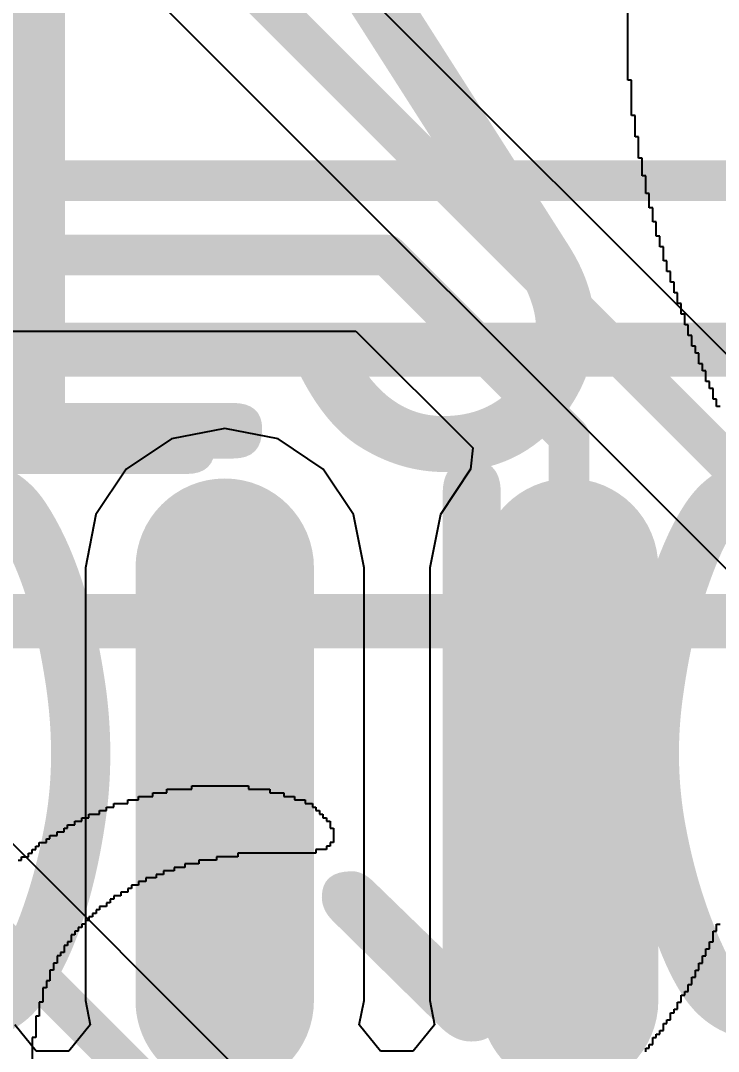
# Model space of a CAD drawing. Header units: inches. Extents: x -1.9 to 51.5, y -1.6 to 35.1.
# Drawn here: x 32.297 to 34.87, y 25.614 to 29.415 of the extents above; entities that cross this region are included whole.
import ezdxf

# ---------------------------------------------------------------- set-up
doc = ezdxf.new("R2010")
doc.units = ezdxf.units.IN
for name, color, linetype in [('Assembly Notes', 76, 'Continuous'), ('Bottom Layer 1', 5, 'Continuous'), ('Bottom Overlay', 54, 'Continuous'), ('Mechanical 1', 6, 'Continuous'), ('Top Layer 1', 1, 'Continuous'), ('Top Overlay', 2, 'Continuous'), ('Top Paste', 8, 'Continuous'), ('Top Solder', 216, 'Continuous')]:
    doc.layers.add(name, color=color, linetype=linetype)
doc.styles.add('GOST type B', font='', dxfattribs={"height": 0.2})
doc.styles.get('GOST type B').set_extended_font_data('GOST type B')

# ---------------------------------------------------------------- blocks, each defined once
blk = doc.blocks.new('SOIC_16_108')
at = {"layer": 'Top Layer 1'}
h = blk.add_hatch(color=1, dxfattribs=at)
edge = h.paths.add_edge_path()
edge.add_arc((1.7527, -1.905), 0.304, 90, 180)
edge.add_line((1.4487, -1.905), (1.4487, -1.905))
edge.add_arc((1.7527, -1.905), 0.304, 180, 270)
edge.add_line((1.7527, -2.209), (3.3491, -2.209))
edge.add_arc((3.3491, -1.905), 0.304, 270, 360)
edge.add_line((3.6531, -1.905), (3.6531, -1.905))
edge.add_arc((3.3491, -1.905), 0.304, 0, 90)
edge.add_line((3.3491, -1.601), (1.7527, -1.601))
h = blk.add_hatch(color=1, dxfattribs=at)
edge = h.paths.add_edge_path()
edge.add_arc((1.7527, -3.175), 0.304, 90, 180)
edge.add_line((1.4487, -3.175), (1.4487, -3.175))
edge.add_arc((1.7527, -3.175), 0.304, 180, 270)
edge.add_line((1.7527, -3.479), (3.3491, -3.479))
edge.add_arc((3.3491, -3.175), 0.304, 270, 360)
edge.add_line((3.6531, -3.175), (3.6531, -3.175))
edge.add_arc((3.3491, -3.175), 0.304, 0, 90)
edge.add_line((3.3491, -2.871), (1.7527, -2.871))
at = {"layer": 'Top Paste'}
h = blk.add_hatch(color=8, dxfattribs=at)
edge = h.paths.add_edge_path()
edge.add_arc((1.7527, -1.905), 0.304, 90, 180)
edge.add_line((1.4487, -1.905), (1.4487, -1.905))
edge.add_arc((1.7527, -1.905), 0.304, 180, 270)
edge.add_line((1.7527, -2.209), (3.3491, -2.209))
edge.add_arc((3.3491, -1.905), 0.304, 270, 360)
edge.add_line((3.6531, -1.905), (3.6531, -1.905))
edge.add_arc((3.3491, -1.905), 0.304, 0, 90)
edge.add_line((3.3491, -1.601), (1.7527, -1.601))
h = blk.add_hatch(color=8, dxfattribs=at)
edge = h.paths.add_edge_path()
edge.add_arc((1.7527, -3.175), 0.304, 90, 180)
edge.add_line((1.4487, -3.175), (1.4487, -3.175))
edge.add_arc((1.7527, -3.175), 0.304, 180, 270)
edge.add_line((1.7527, -3.479), (3.3491, -3.479))
edge.add_arc((3.3491, -3.175), 0.304, 270, 360)
edge.add_line((3.6531, -3.175), (3.6531, -3.175))
edge.add_arc((3.3491, -3.175), 0.304, 0, 90)
edge.add_line((3.3491, -2.871), (1.7527, -2.871))
at = {"layer": 'Top Solder'}
h = blk.add_hatch(color=216, dxfattribs=at)
edge = h.paths.add_edge_path()
edge.add_arc((1.7527, -1.905), 0.329, 90, 180)
edge.add_line((1.4237, -1.905), (1.4237, -1.905))
edge.add_arc((1.7527, -1.905), 0.329, 180, 270)
edge.add_line((1.7527, -2.234), (3.3491, -2.234))
edge.add_arc((3.3491, -1.905), 0.329, 270, 360)
edge.add_line((3.6781, -1.905), (3.6781, -1.905))
edge.add_arc((3.3491, -1.905), 0.329, 0, 90)
edge.add_line((3.3491, -1.576), (1.7527, -1.576))
h = blk.add_hatch(color=216, dxfattribs=at)
edge = h.paths.add_edge_path()
edge.add_arc((1.7527, -3.175), 0.329, 90, 180)
edge.add_line((1.4237, -3.175), (1.4237, -3.175))
edge.add_arc((1.7527, -3.175), 0.329, 180, 270)
edge.add_line((1.7527, -3.504), (3.3491, -3.504))
edge.add_arc((3.3491, -3.175), 0.329, 270, 360)
edge.add_line((3.6781, -3.175), (3.6781, -3.175))
edge.add_arc((3.3491, -3.175), 0.329, 0, 90)
edge.add_line((3.3491, -2.846), (1.7527, -2.846))
at = {"layer": 'Mechanical 1'}
blk.add_lwpolyline([(1.95, -4.95, 0.2, 0.2, 0), (1.95, 4.95, 0.2, 0.2, 0)], format="xyseb", dxfattribs=at)
at = {"layer": 'Top Overlay'}
blk.add_lwpolyline([(0.9487, -4.95, 0.2, 0.2, 0), (0.9487, 4.95, 0.2, 0.2, 0)], format="xyseb", dxfattribs=at)
blk = doc.blocks.new('SOT23_3_B_111')
at = {"layer": 'Assembly Notes', "style": 'GOST type B', "text_generation_flag": 2}
blk.add_text('VT2_10', height=2.15, rotation=180, dxfattribs=at).set_placement((-0.025, -1.9))
blk = doc.blocks.new('0603R_B_131')
at = {"layer": 'Assembly Notes', "style": 'GOST type B', "text_generation_flag": 2}
blk.add_text('R13_10', height=2.15, rotation=180, dxfattribs=at).set_placement((-2.4, -1.4))
blk = doc.blocks.new('0603R_B_151')
at = {"layer": 'Assembly Notes', "style": 'GOST type B', "text_generation_flag": 2}
blk.add_text('R11_10', height=2.15, rotation=180, dxfattribs=at).set_placement((-2.4, -1.4))

msp = doc.modelspace()

# ---------------------------------------------------------------- linework, layer by layer
at = {"layer": 'Bottom Layer 1'}
for p, q in [((34.95, 28.135), (31.467, 31.618)), ((31.0705, 31.2215), (37.1696, 25.1224)), ((35.3977, 23.2488), (32.0458, 26.6008))]:
    msp.add_line(p, q, dxfattribs=at)
for points in [[(30.886, 31.8025, 0.15, 0.15, 0), (37.45, 25.2385, 0.15, 0.15, 0)], [(31.8475, 26.4025, 0.15, 0.15, 0), (35.5, 22.75, 0.15, 0.15, 0)]]:
    msp.add_lwpolyline(points, format="xyseb", dxfattribs=at)
at = {"layer": 'Bottom Overlay'}
for p, q in [((34.5369, 29.1954), (34.5369, 29.5223)), ((34.55, 29.1954), (34.5369, 29.1954)), ((34.55, 29.0646), (34.55, 29.1954)), ((34.5631, 29.0646), (34.55, 29.0646)), ((34.5631, 28.9862), (34.5631, 29.0646)), ((34.5762, 28.9862), (34.5631, 28.9862)), ((34.5762, 28.9077), (34.5762, 28.9862)), ((34.5892, 28.9077), (34.5762, 28.9077)), ((34.5892, 28.8423), (34.5892, 28.9077)), ((34.6023, 28.8423), (34.5892, 28.8423)), ((34.6023, 28.7769), (34.6023, 28.8423)), ((34.6154, 28.7769), (34.6023, 28.7769)), ((34.6154, 28.7246), (34.6154, 28.7769)), ((34.6285, 28.7246), (34.6154, 28.7246)), ((34.6285, 28.6723), (34.6285, 28.7246)), ((34.6415, 28.6723), (34.6285, 28.6723)), ((34.6415, 28.62), (34.6415, 28.6723)), ((34.6546, 28.62), (34.6415, 28.62)), ((34.6546, 28.5808), (34.6546, 28.62)), ((34.6677, 28.5808), (34.6546, 28.5808)), ((34.6677, 28.5285), (34.6677, 28.5808)), ((34.6808, 28.5285), (34.6677, 28.5285)), ((34.6808, 28.4892), (34.6808, 28.5285)), ((34.6938, 28.4892), (34.6808, 28.4892)), ((34.6938, 28.45), (34.6938, 28.4892)), ((34.7069, 28.45), (34.6938, 28.45)), ((34.7069, 28.4108), (34.7069, 28.45)), ((34.72, 28.4108), (34.7069, 28.4108)), ((34.72, 28.3715), (34.72, 28.4108)), ((34.7331, 28.3715), (34.72, 28.3715)), ((34.7331, 28.3323), (34.7331, 28.3715)), ((34.7462, 28.3323), (34.7331, 28.3323)), ((34.7462, 28.2931), (34.7462, 28.3323)), ((34.7592, 28.2931), (34.7462, 28.2931)), ((34.7592, 28.2538), (34.7592, 28.2931)), ((34.7723, 28.2538), (34.7592, 28.2538)), ((34.7723, 28.2146), (34.7723, 28.2538)), ((34.7854, 28.2146), (34.7723, 28.2146)), ((34.7854, 28.1885), (34.7854, 28.2146)), ((34.7985, 28.1885), (34.7854, 28.1885)), ((34.7985, 28.1492), (34.7985, 28.1885)), ((34.8115, 28.1492), (34.7985, 28.1492)), ((34.8115, 28.1231), (34.8115, 28.1492)), ((34.8246, 28.1231), (34.8115, 28.1231)), ((34.8246, 28.0838), (34.8246, 28.1231)), ((34.8377, 28.0838), (34.8246, 28.0838)), ((34.8377, 28.0577), (34.8377, 28.0838)), ((34.8508, 28.0577), (34.8377, 28.0577)), ((34.8508, 28.0185), (34.8508, 28.0577)), ((34.8638, 28.0185), (34.8508, 28.0185)), ((34.8638, 27.9923), (34.8638, 28.0185)), ((34.8769, 27.9923), (34.8638, 27.9923)), ((32.8369, 26.5669), (32.8369, 26.58)), ((32.8369, 26.58), (32.9285, 26.58)), ((32.9285, 26.58), (32.9285, 26.5931)), ((32.9285, 26.5931), (33.1377, 26.5931)), ((33.1377, 26.5931), (33.1377, 26.58)), ((33.1377, 26.58), (33.2162, 26.58)), ((33.2162, 26.58), (33.2162, 26.5669)), ((32.6931, 26.5277), (32.6931, 26.5408)), ((32.6931, 26.5408), (32.7323, 26.5408)), ((32.7323, 26.5408), (32.7323, 26.5538)), ((32.7323, 26.5538), (32.7846, 26.5538)), ((32.7846, 26.5538), (32.7846, 26.5669)), ((32.7846, 26.5669), (32.8369, 26.5669)), ((33.2162, 26.5669), (33.2685, 26.5669)), ((33.2685, 26.5669), (33.2685, 26.5538)), ((33.2685, 26.5538), (33.3077, 26.5538)), ((33.3077, 26.5538), (33.3077, 26.5408)), ((33.3077, 26.5408), (33.3469, 26.5408)), ((33.3469, 26.5408), (33.3469, 26.5277)), ((32.5885, 26.4885), (32.5885, 26.5015)), ((32.5885, 26.5015), (32.6146, 26.5015)), ((32.6146, 26.5015), (32.6146, 26.5146)), ((32.6146, 26.5146), (32.6408, 26.5146)), ((32.6408, 26.5146), (32.6408, 26.5277)), ((32.6408, 26.5277), (32.6931, 26.5277)), ((33.3469, 26.5277), (33.3731, 26.5277)), ((33.3731, 26.5277), (33.3731, 26.5146)), ((33.3731, 26.5146), (33.3862, 26.5146)), ((33.3862, 26.5146), (33.3862, 26.5015)), ((33.3862, 26.5015), (33.3992, 26.5015)), ((33.3992, 26.5015), (33.3992, 26.4885)), ((32.4969, 26.4492), (32.4969, 26.4623)), ((32.4969, 26.4623), (32.5231, 26.4623)), ((32.5231, 26.4623), (32.5231, 26.4754)), ((32.5231, 26.4754), (32.5492, 26.4754)), ((32.5492, 26.4754), (32.5492, 26.4885)), ((32.5492, 26.4885), (32.5885, 26.4885)), ((33.3992, 26.4885), (33.4123, 26.4885)), ((33.4123, 26.4885), (33.4123, 26.4754)), ((33.4123, 26.4754), (33.4254, 26.4754)), ((33.4254, 26.4754), (33.4254, 26.4623)), ((33.4254, 26.4623), (33.4385, 26.4623)), ((33.4385, 26.4623), (33.4385, 26.4362)), ((32.4315, 26.41), (32.4315, 26.4231)), ((32.4315, 26.4231), (32.4577, 26.4231)), ((32.4577, 26.4231), (32.4577, 26.4362)), ((32.4577, 26.4362), (32.4708, 26.4362)), ((32.4708, 26.4362), (32.4708, 26.4492)), ((32.4708, 26.4492), (32.4969, 26.4492)), ((33.4385, 26.4362), (33.4515, 26.4362)), ((33.4515, 26.4362), (33.4515, 26.3838)), ((32.3662, 26.3708), (32.3662, 26.3838)), ((32.3662, 26.3838), (32.3923, 26.3838)), ((32.3923, 26.3838), (32.3923, 26.3969)), ((32.3923, 26.3969), (32.4054, 26.3969)), ((32.4054, 26.3969), (32.4054, 26.41)), ((32.4054, 26.41), (32.4315, 26.41)), ((33.4515, 26.3838), (33.4385, 26.3838)), ((33.4385, 26.3838), (33.4385, 26.3708)), ((32.3269, 26.3315), (32.3269, 26.3446)), ((32.3269, 26.3446), (32.34, 26.3446)), ((32.34, 26.3446), (32.34, 26.3577)), ((32.34, 26.3577), (32.3531, 26.3577)), ((32.3531, 26.3577), (32.3531, 26.3708)), ((32.3531, 26.3708), (32.3662, 26.3708)), ((33.3862, 26.3446), (33.0985, 26.3446)), ((33.0985, 26.3446), (33.0985, 26.3315)), ((33.4254, 26.3577), (33.3862, 26.3577)), ((33.3862, 26.3577), (33.3862, 26.3446)), ((33.4385, 26.3708), (33.4254, 26.3708)), ((33.4254, 26.3708), (33.4254, 26.3577)), ((32.2877, 26.3185), (32.3008, 26.3185)), ((32.3008, 26.3185), (32.3008, 26.3315)), ((32.3008, 26.3315), (32.3269, 26.3315)), ((32.9546, 26.3054), (32.9023, 26.3054)), ((32.9023, 26.3054), (32.9023, 26.2923)), ((33.02, 26.3185), (32.9546, 26.3185)), ((32.9546, 26.3185), (32.9546, 26.3054)), ((33.0985, 26.3315), (33.02, 26.3315)), ((33.02, 26.3315), (33.02, 26.3185)), ((32.8631, 26.2792), (32.8238, 26.2792)), ((32.8238, 26.2792), (32.8238, 26.2662)), ((32.9023, 26.2923), (32.8631, 26.2923)), ((32.8631, 26.2923), (32.8631, 26.2792)), ((32.7585, 26.24), (32.7323, 26.24)), ((32.7323, 26.24), (32.7323, 26.2269)), ((32.7977, 26.2531), (32.7585, 26.2531)), ((32.7585, 26.2531), (32.7585, 26.24)), ((32.8238, 26.2662), (32.7977, 26.2662)), ((32.7977, 26.2662), (32.7977, 26.2531)), ((32.6931, 26.2008), (32.6669, 26.2008)), ((32.6669, 26.2008), (32.6669, 26.1877)), ((32.7062, 26.2138), (32.6931, 26.2138)), ((32.6931, 26.2138), (32.6931, 26.2008)), ((32.7323, 26.2269), (32.7062, 26.2269)), ((32.7062, 26.2269), (32.7062, 26.2138)), ((32.6277, 26.1615), (32.6146, 26.1615)), ((32.6146, 26.1615), (32.6146, 26.1485)), ((32.6408, 26.1746), (32.6277, 26.1746)), ((32.6277, 26.1746), (32.6277, 26.1615)), ((32.6669, 26.1877), (32.6408, 26.1877)), ((32.6408, 26.1877), (32.6408, 26.1746)), ((32.5754, 26.1223), (32.5623, 26.1223)), ((32.5623, 26.1223), (32.5623, 26.1092)), ((32.5885, 26.1354), (32.5754, 26.1354)), ((32.5754, 26.1354), (32.5754, 26.1223)), ((32.6146, 26.1485), (32.5885, 26.1485)), ((32.5885, 26.1485), (32.5885, 26.1354)), ((32.5362, 26.0831), (32.5231, 26.0831)), ((32.5231, 26.0831), (32.5231, 26.07)), ((32.5492, 26.0962), (32.5362, 26.0962)), ((32.5362, 26.0962), (32.5362, 26.0831)), ((32.5623, 26.1092), (32.5492, 26.1092)), ((32.5492, 26.1092), (32.5492, 26.0962)), ((34.8638, 26.0569), (34.8638, 26.0831)), ((34.8638, 26.0831), (34.8769, 26.0831)), ((32.4969, 26.0438), (32.4838, 26.0438)), ((32.4838, 26.0438), (32.4838, 26.0177)), ((32.51, 26.0569), (32.4969, 26.0569)), ((32.4969, 26.0569), (32.4969, 26.0438)), ((32.5231, 26.07), (32.51, 26.07)), ((32.51, 26.07), (32.51, 26.0569)), ((34.8508, 26.0177), (34.8508, 26.0569)), ((34.8508, 26.0569), (34.8638, 26.0569)), ((32.4708, 26.0046), (32.4577, 26.0046)), ((32.4577, 26.0046), (32.4577, 25.9785)), ((32.4838, 26.0177), (32.4708, 26.0177)), ((32.4708, 26.0177), (32.4708, 26.0046)), ((34.8377, 25.9915), (34.8377, 26.0177)), ((34.8377, 26.0177), (34.8508, 26.0177)), ((32.4446, 25.9654), (32.4315, 25.9654)), ((32.4315, 25.9654), (32.4315, 25.9392)), ((32.4577, 25.9785), (32.4446, 25.9785)), ((32.4446, 25.9785), (32.4446, 25.9654)), ((34.8115, 25.9392), (34.8115, 25.9654)), ((34.8115, 25.9654), (34.8246, 25.9654)), ((34.8246, 25.9654), (34.8246, 25.9915)), ((34.8246, 25.9915), (34.8377, 25.9915)), ((32.4315, 25.9392), (32.4185, 25.9392)), ((32.4185, 25.9392), (32.4185, 25.9131)), ((34.7985, 25.9131), (34.7985, 25.9392)), ((34.7985, 25.9392), (34.8115, 25.9392)), ((32.4185, 25.9131), (32.4054, 25.9131)), ((32.4054, 25.9131), (32.4054, 25.8738)), ((34.7723, 25.8608), (34.7723, 25.8869)), ((34.7723, 25.8869), (34.7854, 25.8869)), ((34.7854, 25.8869), (34.7854, 25.9131)), ((34.7854, 25.9131), (34.7985, 25.9131)), ((32.4054, 25.8738), (32.3923, 25.8738)), ((32.3923, 25.8738), (32.3923, 25.8477)), ((34.7592, 25.8346), (34.7592, 25.8608)), ((34.7592, 25.8608), (34.7723, 25.8608)), ((32.3923, 25.8477), (32.3792, 25.8477)), ((32.3792, 25.8477), (32.3792, 25.7954)), ((34.7331, 25.7954), (34.7331, 25.8215)), ((34.7331, 25.8215), (34.7462, 25.8215)), ((34.7462, 25.8215), (34.7462, 25.8346)), ((34.7462, 25.8346), (34.7592, 25.8346)), ((32.3792, 25.7954), (32.3662, 25.7954)), ((32.3662, 25.7954), (32.3662, 25.7431)), ((34.72, 25.7692), (34.72, 25.7954)), ((34.72, 25.7954), (34.7331, 25.7954)), ((32.3662, 25.7431), (32.3531, 25.7431)), ((32.3531, 25.7431), (32.3531, 25.6646)), ((34.6938, 25.73), (34.6938, 25.7562)), ((34.6938, 25.7562), (34.7069, 25.7562)), ((34.7069, 25.7562), (34.7069, 25.7692)), ((34.7069, 25.7692), (34.72, 25.7692)), ((34.6677, 25.6908), (34.6677, 25.7169)), ((34.6677, 25.7169), (34.6808, 25.7169)), ((34.6808, 25.7169), (34.6808, 25.73)), ((34.6808, 25.73), (34.6938, 25.73)), ((32.3531, 25.6646), (32.34, 25.6646)), ((32.34, 25.6646), (32.34, 25.4946)), ((34.6285, 25.6385), (34.6285, 25.6646)), ((34.6285, 25.6646), (34.6415, 25.6646)), ((34.6415, 25.6646), (34.6415, 25.6777)), ((34.6415, 25.6777), (34.6546, 25.6777)), ((34.6546, 25.6777), (34.6546, 25.6908)), ((34.6546, 25.6908), (34.6677, 25.6908)), ((34.6023, 25.6123), (34.6023, 25.6254)), ((34.6023, 25.6254), (34.6154, 25.6254)), ((34.6154, 25.6254), (34.6154, 25.6385)), ((34.6154, 25.6385), (34.6285, 25.6385))]:
    msp.add_line(p, q, dxfattribs=at)
at = {"layer": 'Top Layer 1'}
for p, q in [((15.2372, 28.2696), (33.5339, 28.2696)), ((33.5339, 28.2696), (33.9644, 27.8391)), ((33.05, 27.9112), (32.8534, 27.8721)), ((33.2466, 27.8721), (33.05, 27.9112)), ((32.8534, 27.8721), (32.6866, 27.7607)), ((33.4134, 27.7607), (33.2466, 27.8721)), ((33.9644, 27.8391), (33.9566, 27.7607)), ((32.6866, 27.7607), (32.5753, 27.594)), ((33.5247, 27.594), (33.4134, 27.7607)), ((33.9566, 27.7607), (33.8453, 27.594)), ((32.5753, 27.594), (32.5361, 27.3973)), ((33.5639, 27.3973), (33.5247, 27.594)), ((33.8453, 27.594), (33.8061, 27.3973)), ((32.5361, 27.3973), (32.5361, 25.8009)), ((33.5639, 25.8009), (33.5639, 27.3973)), ((33.8061, 27.3973), (33.8061, 25.8009)), ((32.5361, 25.8009), (32.5539, 25.7114)), ((33.5461, 25.7114), (33.5639, 25.8009)), ((33.8061, 25.8009), (33.8239, 25.7114)), ((32.3548, 25.6149), (32.2761, 25.7114)), ((32.5539, 25.7114), (32.4752, 25.6149)), ((33.6248, 25.6149), (33.5461, 25.7114)), ((33.8239, 25.7114), (33.7452, 25.6149)), ((32.4752, 25.6149), (32.3548, 25.6149)), ((33.7452, 25.6149), (33.6248, 25.6149))]:
    msp.add_line(p, q, dxfattribs=at)
for points in [[(15.0071, 28.825, 0.15, 0.15, 0), (37.1, 28.825, 0.15, 0.15, 0)], [(15.121, 28.55, 0.15, 0.15, 0), (33.65, 28.55, 0.15, 0.15, 0)], [(33.65, 28.55, 0.15, 0.15, 0), (34.32, 27.88, 0.15, 0.15, 0)], [(34.32, 26.5991, 0.15, 0.15, 0), (34.32, 27.88, 0.15, 0.15, 0)]]:
    msp.add_lwpolyline(points, format="xyseb", dxfattribs=at)
for points in [[(33.6125, 28.55, 0.075, 0.075, 1), (33.6875, 28.55, 0.075, 0.075, 1)], [(33.6125, 28.55, 0.075, 0.075, 1), (33.6875, 28.55, 0.075, 0.075, 1)], [(34.2825, 27.88, 0.075, 0.075, 1), (34.3575, 27.88, 0.075, 0.075, 1)], [(34.2825, 27.88, 0.075, 0.075, 1), (34.3575, 27.88, 0.075, 0.075, 1)], [(34.2825, 26.5991, 0.075, 0.075, 1), (34.3575, 26.5991, 0.075, 0.075, 1)]]:
    msp.add_lwpolyline(points, format="xyseb", close=True, dxfattribs=at)

# ---------------------------------------------------------------- block references
at = {"rotation": 270}
msp.add_blockref('SOIC_16_108', (36.225, 29.15), dxfattribs=at)
for name, p in [('SOT23_3_B_111', (29.725, 31.8)), ('0603R_B_151', (27.6, 29.2)), ('0603R_B_131', (30.175, 29.2))]:
    msp.add_blockref(name, p)

doc.saveas('drawing.dxf')
